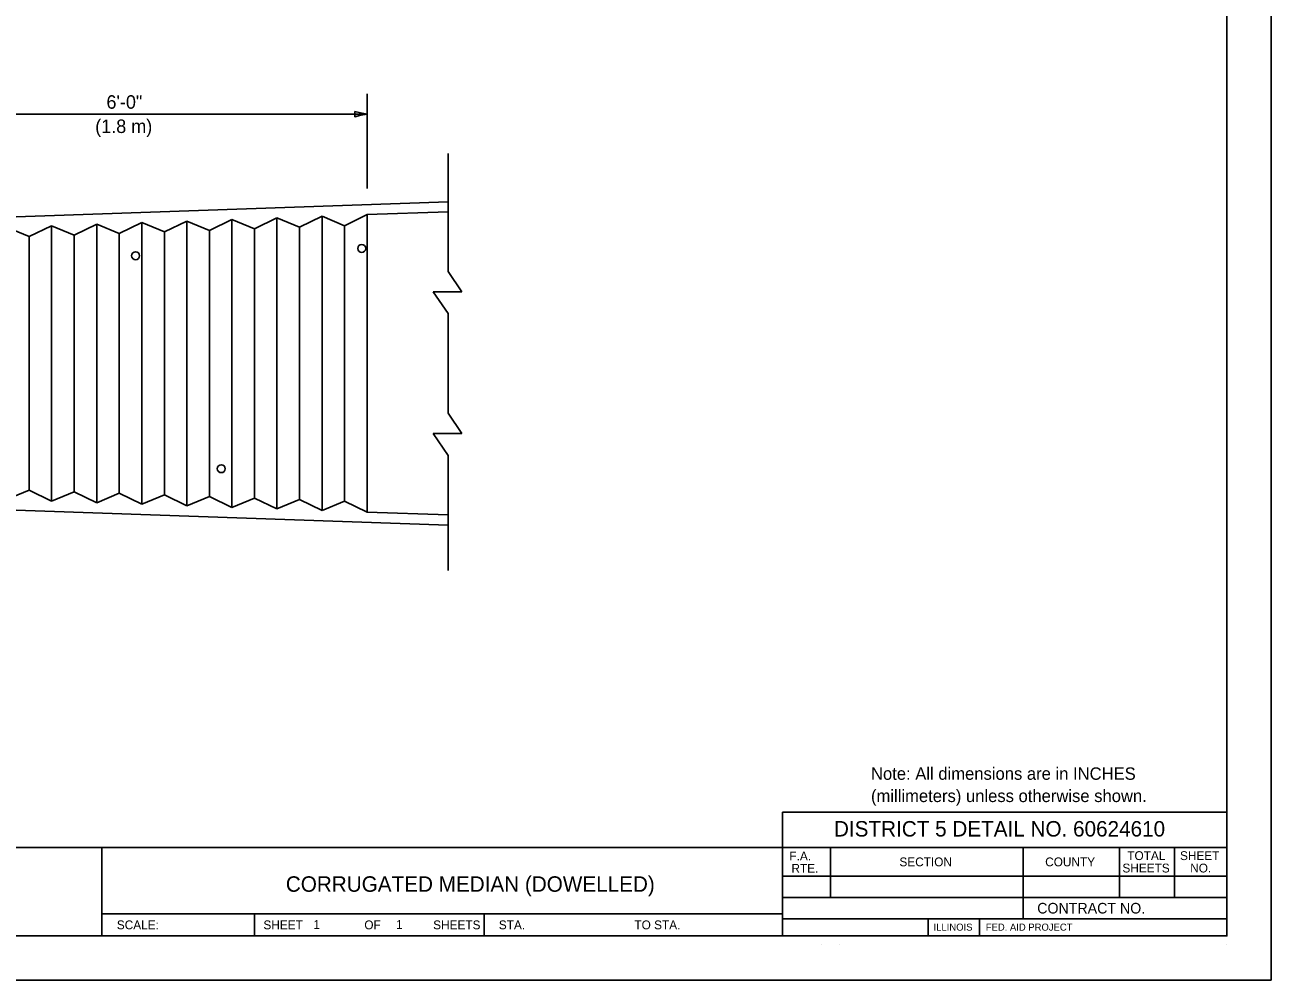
# Model space of a CAD drawing. Extents: x 0 to 2.83, y 0 to 1.83.
# Drawn here: x 1.659 to 2.833, y 0 to 0.901 of the extents above; entities that cross this region are included whole.
import ezdxf

# ---------------------------------------------------------------- set-up
doc = ezdxf.new("R2010")
doc.units = 0
for name, color, linetype in [('RD_Pr_Roadway_Dimensions', 7, 'Continuous'), ('RD_Pr_Roadway_Items', 7, 'Continuous'), ('RD_Pr_Roadway_Notes', 7, 'Continuous'), ('SH_General_Details', 7, 'Continuous'), ('SH_Printer_Plotting_Border', 7, 'Continuous')]:
    doc.layers.add(name, color=color, linetype=linetype)

msp = doc.modelspace()

# ---------------------------------------------------------------- linework, layer by layer
at = {"layer": 'RD_Pr_Roadway_Dimensions'}
for p, q in [((1.9812, 0.7466), (1.9812, 0.8359)), ((1.4927, 0.8167), (1.9812, 0.8167))]:
    msp.add_line(p, q, dxfattribs=at)
msp.add_lwpolyline([(1.9695, 0.8192), (1.9695, 0.8167), (1.9695, 0.8143), (1.9754, 0.8157), (1.9812, 0.8167), (1.975, 0.8178)], close=True, dxfattribs=at)
at = {"layer": 'RD_Pr_Roadway_Items'}
for p, q in [((2.0575, 0.7797), (2.0575, 0.6683)), ((0.4292, 0.6773), (2.0575, 0.7341)), ((1.8325, 0.7071), (1.8538, 0.7174)), ((1.8538, 0.7174), (1.8538, 0.4458)), ((1.8538, 0.7174), (1.875, 0.7086)), ((1.875, 0.7086), (1.8962, 0.7189)), ((1.8962, 0.7189), (1.8962, 0.4443)), ((1.8962, 0.7189), (1.9175, 0.7101)), ((1.9175, 0.7101), (1.9387, 0.7204)), ((1.9387, 0.7204), (1.9387, 0.4428)), ((1.9387, 0.7204), (1.96, 0.7115)), ((1.96, 0.7115), (1.9812, 0.7219)), ((1.9812, 0.7219), (2.0575, 0.7245)), ((1.9812, 0.7219), (1.9812, 0.4413)), ((1.6414, 0.71), (1.6626, 0.7012)), ((1.6626, 0.7012), (1.6838, 0.7115)), ((1.6838, 0.7115), (1.6838, 0.4517)), ((1.6838, 0.7115), (1.7051, 0.7027)), ((1.7051, 0.7027), (1.7263, 0.713)), ((1.7263, 0.713), (1.7263, 0.4502)), ((1.7263, 0.713), (1.7476, 0.7041)), ((1.7476, 0.7041), (1.7688, 0.7144)), ((1.7688, 0.7144), (1.7688, 0.4487)), ((1.7688, 0.7144), (1.7901, 0.7056)), ((1.7901, 0.7056), (1.8113, 0.7159)), ((1.7901, 0.7056), (1.7901, 0.4576)), ((1.8113, 0.7159), (1.8113, 0.4472)), ((1.8113, 0.7159), (1.8325, 0.7071)), ((1.8325, 0.7071), (1.8325, 0.4561)), ((1.875, 0.7086), (1.875, 0.4546)), ((1.9175, 0.7101), (1.9175, 0.4531)), ((1.96, 0.7115), (1.96, 0.4516)), ((1.6626, 0.7012), (1.6626, 0.462)), ((1.7051, 0.7027), (1.7051, 0.4605)), ((1.7476, 0.7041), (1.7476, 0.4591)), ((2.0575, 0.6683), (2.0705, 0.6491)), ((2.0705, 0.6491), (2.0435, 0.6491)), ((2.0435, 0.6491), (2.0575, 0.6286)), ((2.0575, 0.6286), (2.0575, 0.5346)), ((2.0575, 0.5346), (2.0705, 0.5154)), ((2.0705, 0.5154), (2.0435, 0.5154)), ((2.0435, 0.5154), (2.0575, 0.4948)), ((2.0575, 0.4948), (2.0575, 0.3862)), ((0.4359, 0.4857), (2.0575, 0.4291)), ((1.6414, 0.4532), (1.6626, 0.462)), ((1.6626, 0.462), (1.6838, 0.4517)), ((1.6838, 0.4517), (1.7051, 0.4605)), ((1.7051, 0.4605), (1.7263, 0.4502)), ((1.7263, 0.4502), (1.7476, 0.4591)), ((1.7476, 0.4591), (1.7688, 0.4487)), ((1.7688, 0.4487), (1.7901, 0.4576)), ((1.7901, 0.4576), (1.8113, 0.4472)), ((1.8113, 0.4472), (1.8325, 0.4561)), ((1.8325, 0.4561), (1.8538, 0.4458)), ((1.8538, 0.4458), (1.875, 0.4546)), ((1.875, 0.4546), (1.8962, 0.4443)), ((1.8962, 0.4443), (1.9175, 0.4531)), ((1.9175, 0.4531), (1.9387, 0.4428)), ((1.9387, 0.4428), (1.96, 0.4516)), ((1.96, 0.4516), (1.9812, 0.4413)), ((1.9812, 0.4413), (2.0575, 0.4387))]:
    msp.add_line(p, q, dxfattribs=at)
for centre in [(1.9762, 0.69), (1.763, 0.6831), (1.8437, 0.4823)]:
    msp.add_circle(centre, 0.00374, dxfattribs=at)
at = {"layer": 'SH_General_Details'}
for p, q in [((2.8333, 0), (2.8333, 1.8333)), ((2.3729, 0.1584), (2.7917, 0.1584)), ((2.3729, 0.125), (2.3729, 0.1584)), ((0.1667, 0.125), (2.7917, 0.125)), ((1.7312, 0.125), (1.7312, 0.0417)), ((2.3729, 0.125), (2.3729, 0.0417)), ((2.4179, 0.125), (2.4179, 0.0779)), ((2.5995, 0.125), (2.5995, 0.0579)), ((2.6905, 0.125), (2.6905, 0.0779)), ((2.7423, 0.125), (2.7423, 0.0779)), ((2.3729, 0.0979), (2.7917, 0.0979)), ((2.3729, 0.0779), (2.7917, 0.0779)), ((1.7312, 0.0625), (2.3729, 0.0625)), ((1.875, 0.0625), (1.875, 0.0417)), ((2.0917, 0.0625), (2.0917, 0.0417)), ((2.3729, 0.0579), (2.7917, 0.0579)), ((2.5101, 0.0579), (2.5101, 0.0417)), ((2.5585, 0.0579), (2.5585, 0.0417)), ((2.4095, 0.0333), (2.4095, 0.0333)), ((2.4262, 0.0333), (2.4262, 0.0333)), ((2.7917, 0.0333), (2.7917, 0.0333)), ((2.8333, 0), (0, 0))]:
    msp.add_line(p, q, dxfattribs=at)
msp.add_lwpolyline([(0.1667, 1.7917), (2.7917, 1.7917), (2.7917, 0.0417), (0.1667, 0.0417)], close=True, dxfattribs=at)
at = {"layer": 'SH_Printer_Plotting_Border'}
msp.add_lwpolyline([(0, 0), (2.8333, 0), (2.8333, 1.8333), (0, 1.8333)], close=True, dxfattribs=at)

# ---------------------------------------------------------------- texts
at = {"layer": 'RD_Pr_Roadway_Dimensions'}
for s, p in [('6\'-0"', (1.7355, 0.8218)), ('(1.8 m)', (1.7249, 0.7989))]:
    msp.add_text(s, height=0.0127, dxfattribs=at).set_placement(p)
at = {"layer": 'RD_Pr_Roadway_Notes'}
for s, p in [('Note: All dimensions are in INCHES', (2.4562, 0.1889)), ('(millimeters) unless otherwise shown.', (2.4562, 0.1679))]:
    msp.add_text(s, height=0.0117, dxfattribs=at).set_placement(p)
at = {"layer": 'SH_General_Details'}
for s, height, p in [('DISTRICT 5 DETAIL NO. 60624610', 0.014583, (2.4213, 0.1354)), ('F.A.  ', 0.00833, (2.3793, 0.1129)), ('TOTAL', 0.00833, (2.6978, 0.1132)), ('SHEET', 0.00833, (2.7475, 0.1132)), ('RTE.', 0.00833, (2.3812, 0.1012)), ('SECTION', 0.00833, (2.483, 0.1073)), ('COUNTY', 0.00833, (2.6204, 0.1073)), ('SHEETS', 0.00833, (2.6932, 0.1015)), ('NO.', 0.00833, (2.7571, 0.1015)), ('CORRUGATED MEDIAN (DOWELLED)', 0.014583, (1.9046, 0.0833)), ('CONTRACT NO.      ', 0.01, (2.6129, 0.0628)), ('SCALE:          ', 0.008333, (1.7453, 0.0479)), ('SHEET', 0.00833, (1.8835, 0.0479)), ('1', 0.00833, (1.9306, 0.0483)), ('OF', 0.00833, (1.9786, 0.0479)), ('1', 0.00833, (2.0085, 0.0483)), ('SHEETS', 0.00833, (2.0435, 0.0479)), ('STA.', 0.00833, (2.1054, 0.0479)), ('TO STA.', 0.00833, (2.2332, 0.0479)), ('ILLINOIS', 0.00667, (2.5152, 0.0466)), ('FED. AID PROJECT', 0.006667, (2.5644, 0.0466))]:
    msp.add_text(s, height=height, dxfattribs=at).set_placement(p)

doc.saveas('drawing.dxf')
